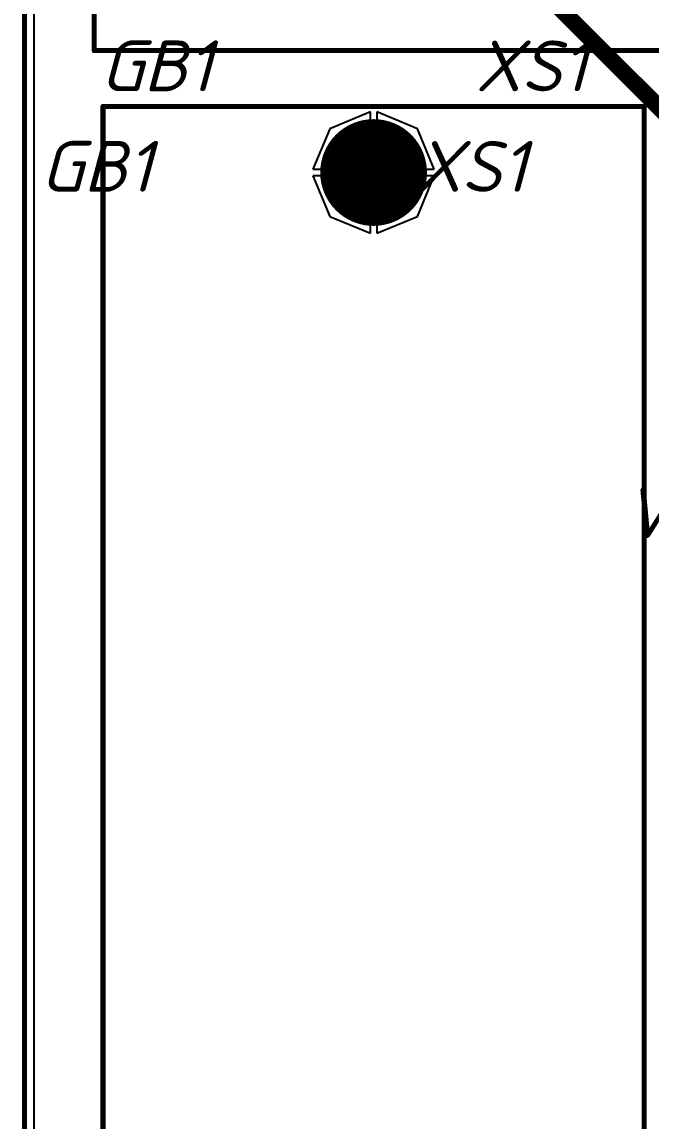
# Model space of a CAD drawing. Header units: millimetres. Extents: x -963 to 6509, y -1367 to 453.
# Drawn here: x -134.3 to -109.54, y 197.35 to 240.62 of the extents above; entities that cross this region are included whole.
import ezdxf

# ---------------------------------------------------------------- set-up
doc = ezdxf.new("R2010")
doc.units = ezdxf.units.MM
doc.header["$LTSCALE"] = 0.5
doc.layers.get('0').update_dxf_attribs({"lineweight": 60})
for name, color, linetype in [('BottomLayer', 5, 'Continuous'), ('MultiLayer', 9, 'Continuous'), ('TopLayer', 1, 'Continuous'), ('TopOverlay', 2, 'Continuous')]:
    doc.layers.add(name, color=color, linetype=linetype)
doc.layers.add('BottomSolder', color=6, linetype='Continuous', plot=False)
doc.styles.get("Standard").update_dxf_attribs({"font": 'isocpeui.ttf', "width": 0.9})

# ---------------------------------------------------------------- blocks, each defined once
blk = doc.blocks.new('B_______2')
at = {"layer": 'BottomLayer', "const_width": 2}
blk.add_lwpolyline([(35.45, 0, 1), (37.45, 0, 1)], format="xyb", close=True, dxfattribs=at)
at = {"layer": 'BottomSolder', "const_width": 2.102}
blk.add_lwpolyline([(35.399, 0, 1), (37.501, 0, 1)], format="xyb", close=True, dxfattribs=at)
at = {"layer": 'MultiLayer', "const_width": 2}
blk.add_lwpolyline([(35.45, 0, 1), (37.45, 0, 1)], format="xyb", close=True, dxfattribs=at)
at = {"layer": 'TopLayer', "const_width": 2}
blk.add_lwpolyline([(35.45, 0, 1), (37.45, 0, 1)], format="xyb", close=True, dxfattribs=at)
at = {"layer": 'TopOverlay', "const_width": 0.2}
for points in [[(-39.05, 10.65), (39.05, 10.65)], [(39.05, 10.65), (39.05, -10.65)], [(-39.05, -10.65), (39.05, -10.65)]]:
    blk.add_lwpolyline(points, dxfattribs=at)
at = {"layer": 'TopOverlay', "const_width": 0.1}
for points in [[(39, 10.65, 1), (39.1, 10.65, 1)], [(39, 10.65, 1), (39.1, 10.65, 1)], [(39, -10.65, 1), (39.1, -10.65, 1)], [(39, -10.65, 1), (39.1, -10.65, 1)]]:
    blk.add_lwpolyline(points, format="xyb", close=True, dxfattribs=at)
blk = doc.blocks.new('C_________63')
at = {"layer": 'BottomLayer', "const_width": 1.25}
for points in [[(-10.15, 4.6, 1), (-8.9, 4.6, 1)], [(-0.625, 4.6, 1), (0.625, 4.6, 1)], [(8.9, 4.6, 1), (10.15, 4.6, 1)]]:
    blk.add_lwpolyline(points, format="xyb", close=True, dxfattribs=at)
at = {"layer": 'BottomSolder', "const_width": 1.352}
for points in [[(-10.201, 4.6, 1), (-8.849, 4.6, 1)], [(-0.676, 4.6, 1), (0.676, 4.6, 1)], [(8.849, 4.6, 1), (10.201, 4.6, 1)]]:
    blk.add_lwpolyline(points, format="xyb", close=True, dxfattribs=at)
at = {"layer": 'MultiLayer', "const_width": 1.25}
for points in [[(-10.15, 4.6, 1), (-8.9, 4.6, 1)], [(-0.625, 4.6, 1), (0.625, 4.6, 1)], [(8.9, 4.6, 1), (10.15, 4.6, 1)]]:
    blk.add_lwpolyline(points, format="xyb", close=True, dxfattribs=at)
at = {"layer": 'TopLayer', "const_width": 1.25}
for points in [[(-10.15, 4.6, 1), (-8.9, 4.6, 1)], [(-0.625, 4.6, 1), (0.625, 4.6, 1)], [(8.9, 4.6, 1), (10.15, 4.6, 1)]]:
    blk.add_lwpolyline(points, format="xyb", close=True, dxfattribs=at)
at = {"layer": 'TopOverlay', "const_width": 0.2}
for points in [[(15.4, 9.2), (-15.4, 9.2)], [(-15.4, 9.2), (-15.4, -9.2)], [(15.4, 9.2), (15.4, -9.2)], [(15.4, -9.2), (-15.4, -9.2)]]:
    blk.add_lwpolyline(points, dxfattribs=at)
at = {"layer": 'TopOverlay', "const_width": 0.1}
for points in [[(-15.45, 9.2, 1), (-15.35, 9.2, 1)], [(-15.45, 9.2, 1), (-15.35, 9.2, 1)], [(15.35, 9.2, 1), (15.45, 9.2, 1)], [(15.35, 9.2, 1), (15.45, 9.2, 1)], [(-15.45, -9.2, 1), (-15.35, -9.2, 1)], [(-15.45, -9.2, 1), (-15.35, -9.2, 1)], [(15.35, -9.2, 1), (15.45, -9.2, 1)], [(15.35, -9.2, 1), (15.45, -9.2, 1)]]:
    blk.add_lwpolyline(points, format="xyb", close=True, dxfattribs=at)

msp = doc.modelspace()

# ---------------------------------------------------------------- linework, layer by layer
at = {"layer": 'BottomLayer', "const_width": 0.65}
msp.add_lwpolyline([(-116.063, 244.094), (-105.92, 233.951)], dxfattribs=at)
at = {"layer": 'MultiLayer', "const_width": 0.2}
msp.add_lwpolyline([(-134.201, 137.394), (-134.201, 267.394)], dxfattribs=at)
at = {"layer": 'TopLayer'}
for p, q in [((-133.818, 137.806), (-133.818, 266.981)), ((-120.59, 237.081), (-122.189, 236.419)), ((-120.59, 234.821), (-120.59, 237.081)), ((-118.738, 236.419), (-120.336, 237.081)), ((-120.336, 237.081), (-120.336, 234.821)), ((-122.189, 236.419), (-122.85, 234.821)), ((-118.076, 234.821), (-118.738, 236.419)), ((-122.85, 234.821), (-120.59, 234.821)), ((-120.59, 234.567), (-122.85, 234.567)), ((-122.85, 234.567), (-122.189, 232.968)), ((-120.59, 232.306), (-120.59, 234.567)), ((-120.336, 234.821), (-118.076, 234.821)), ((-118.076, 234.567), (-120.336, 234.567)), ((-120.336, 234.567), (-120.336, 232.306)), ((-118.738, 232.968), (-118.076, 234.567)), ((-122.189, 232.968), (-120.59, 232.306)), ((-120.336, 232.306), (-118.738, 232.968))]:
    msp.add_line(p, q, dxfattribs=at)

# ---------------------------------------------------------------- block references
for name, p, rotation in [('C_________63', (-116.063, 248.694), 180), ('B_______2', (-120.463, 198.244), 90)]:
    msp.add_blockref(name, p, dxfattribs=dict(rotation=rotation))

# ---------------------------------------------------------------- texts
at = {"layer": 'TopOverlay'}
for s, p in [('GB1', (-131.219, 237.895)), ('XS1', (-116.463, 237.894)), ('GB1', (-133.58, 233.937)), ('XS1', (-118.824, 233.936)), ('VD5', (-110.611, 220.301))]:
    msp.add_text(s, height=2, dxfattribs=at).set_placement(p)

doc.saveas('drawing.dxf')
